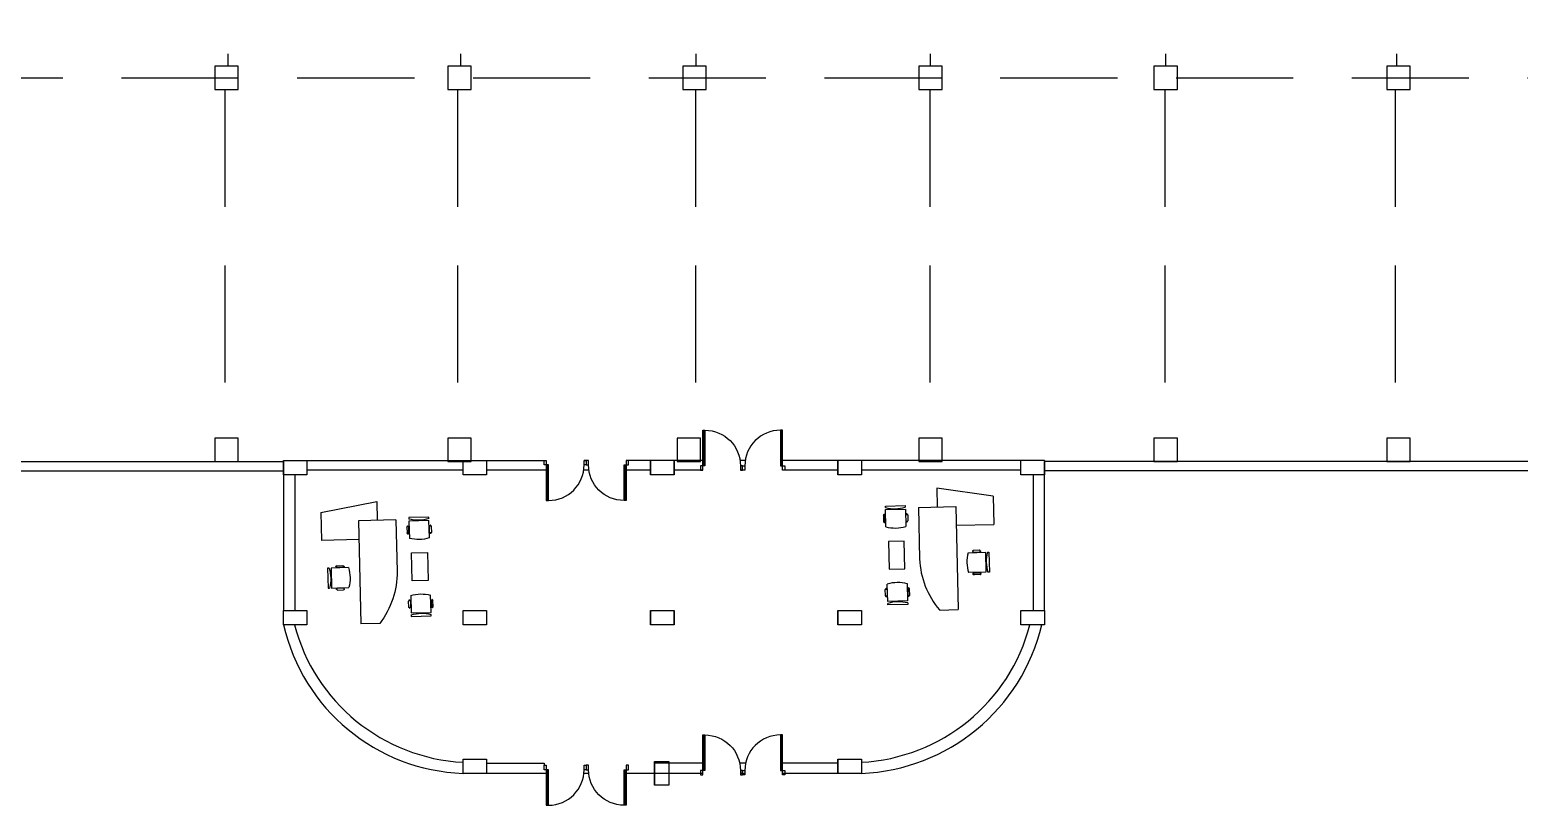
# Model space of a CAD drawing. Header units: millimetres. Extents: x -17017 to 2697, y 1903 to 18260.
# Drawn here: x -16995.62 to -16989.27, y 18214 to 18217.31 of the extents above; entities that cross this region are included whole.
import ezdxf

# ---------------------------------------------------------------- set-up
doc = ezdxf.new("R2010")
doc.units = ezdxf.units.MM
doc.linetypes.add('DASHED', pattern=[0.75, 0.5, -0.25])
for name, color, linetype in [('1', 7, 'Continuous'), ('A-Door', 150, 'Continuous'), ('A-Glaz', 92, 'Continuous'), ('door', 152, 'Continuous'), ('NT', 1, 'Continuous')]:
    doc.layers.add(name, color=color, linetype=linetype)

# ---------------------------------------------------------------- blocks, each defined once
blk = doc.blocks.new('A$C087A3AA9')
at = {"layer": 'A-Door'}
for points in [[(853, 95), (853, 853), (805, 853), (805, 95)], [(47, 95), (47, 0), (0, 0), (0, 95)], [(900, 95), (900, 0), (853, 0), (853, 95)]]:
    blk.add_lwpolyline(points, close=True, dxfattribs=at)
at = {"layer": 'A-Glaz'}
blk.add_line((829, 853), (829, 95), dxfattribs=at)
at = {"layer": 'NT'}
blk.add_arc((805, 95), 758, 90, 180, dxfattribs=at)
blk = doc.blocks.new('CHAIREXECUTIVE')
for p, q in [((0, 411), (0, 445)), ((0, 445), (426, 445)), ((0, 0), (0, 369)), ((0, 369), (426, 369)), ((162, 369), (162, 382)), ((264, 369), (264, 382)), ((426, 445), (426, 411)), ((426, 369), (426, 0)), ((-47, 244), (-47, 117)), ((-35, 257), (-35, 266)), ((-22, 257), (-35, 257)), ((-35, 104), (-22, 104)), ((-22, 104), (-35, 104)), ((-35, 104), (-35, 95)), ((-32, 269), (-25, 269)), ((-32, 92), (-25, 92)), ((-22, 266), (-22, 257)), ((-22, 95), (-22, 104)), ((-9, 117), (-9, 244)), ((435, 117), (435, 244)), ((448, 266), (448, 257)), ((448, 257), (461, 257)), ((461, 104), (448, 104)), ((448, 104), (461, 104)), ((448, 95), (448, 104)), ((457, 269), (451, 269)), ((457, 92), (451, 92)), ((461, 257), (461, 266)), ((461, 104), (461, 95)), ((473, 244), (473, 117))]:
    blk.add_line(p, q)
for centre, radius, start, end in [((213, 1165), 783, 254.2216, 285.7784), ((-35, 244), 12.7, 90, 180), ((-35, 117), 12.7, 180, 270), ((-32, 266), 3.17, 90, 180), ((-32, 95), 3.17, 180, 270), ((-25, 266), 3.17, 0, 90), ((-25, 95), 3.17, 270, 0), ((-22, 244), 12.7, 0, 90), ((-22, 117), 12.7, 270, 0), ((213, 754), 783, 254.2216, 285.7784), ((448, 244), 12.7, 90, 180), ((448, 117), 12.7, 180, 270), ((451, 266), 3.17, 90, 180), ((451, 95), 3.17, 180, 270), ((457, 266), 3.17, 0, 90), ((457, 95), 3.17, 270, 0), ((461, 244), 12.7, 0, 90), ((461, 117), 12.7, 270, 0)]:
    blk.add_arc(centre, radius, start, end)
blk = doc.blocks.new('desk')
at = {"color": 0}
for p, q in [((-89.837, 100.636), (-90.237, 100.636)), ((-90.237, 98.436), (-90.237, 100.636)), ((-89.437, 98.436), (-89.437, 99.536)), ((-91.037, 98.236), (-91.037, 98.836)), ((-90.237, 98.836), (-91.037, 98.836)), ((-91.037, 98.236), (-89.837, 98.036)), ((-89.437, 98.436), (-90.237, 98.436)), ((-89.837, 98.036), (-89.837, 98.436))]:
    blk.add_line(p, q, dxfattribs=at)
blk.add_lwpolyline([(-89.119, 99.742), (-89.119, 99.148), (-88.78, 99.148), (-88.78, 99.742)], close=True, dxfattribs=at)
blk.add_arc((-91.24, 99.503), 1.803, 1.0469, 38.9193, dxfattribs=at)
at = {"color": 0, "xscale": 0.001000000000004775, "yscale": 0.001000000000004775, "zscale": 0.001000000000004775}
blk.add_blockref('CHAIREXECUTIVE', (-89.162, 100.058), dxfattribs=at)
for p, rotation in [((-90.475, 99.428), 90), ((-88.733, 98.837), 180)]:
    blk.add_blockref('CHAIREXECUTIVE', p, dxfattribs=dict(at, rotation=rotation))

msp = doc.modelspace()

# ---------------------------------------------------------------- linework, layer by layer
at = {"layer": '1'}
for p, q in [((-16996.8633, 18215.4288), (-16994.5391, 18215.4287)), ((-16996.8233, 18215.4688), (-16994.5391, 18215.4687)), ((-16994.5395, 18215.4685), (-16994.5394, 18214.8329)), ((-16993.7733, 18215.4328), (-16994.4391, 18215.4328)), ((-16993.4084, 18215.4328), (-16993.6733, 18215.4328)), ((-16993.2363, 18215.4328), (-16993.2584, 18215.4328)), ((-16993.2379, 18215.4728), (-16993.2568, 18215.4728)), ((-16992.9725, 18215.4328), (-16993.0863, 18215.4328)), ((-16992.741, 18215.4728), (-16993.0768, 18215.4728)), ((-16992.7505, 18215.4328), (-16992.8733, 18215.4328)), ((-16992.5689, 18215.4728), (-16992.591, 18215.4728)), ((-16992.5705, 18215.4328), (-16992.5895, 18215.4328)), ((-16991.2923, 18215.4728), (-16992.4189, 18215.4728)), ((-16992.1725, 18215.4328), (-16992.4095, 18215.4328)), ((-16991.3915, 18215.4328), (-16992.0733, 18215.4328)), ((-16991.2929, 18215.4687), (-16991.2929, 18214.8329)), ((-16988.7484, 18215.4688), (-16991.2923, 18215.4687)), ((-16988.7084, 18215.4288), (-16991.2923, 18215.4287)), ((-16994.4915, 18215.4128), (-16994.4915, 18214.8329)), ((-16992.8725, 18215.4128), (-16992.9733, 18215.4128)), ((-16992.0725, 18215.4128), (-16992.1733, 18215.4128)), ((-16991.3409, 18215.4128), (-16991.3408, 18214.8329)), ((-16992.8725, 18214.7729), (-16992.9733, 18214.7729)), ((-16992.0725, 18214.7729), (-16992.1733, 18214.7729)), ((-16993.6725, 18214.1816), (-16993.4273, 18214.1816)), ((-16993.4273, 18214.1816), (-16993.4273, 18214.1732)), ((-16992.9556, 18214.1885), (-16992.8948, 18214.1885)), ((-16992.9548, 18214.1837), (-16992.741, 18214.1837)), ((-16992.5931, 18214.1837), (-16992.5669, 18214.1837)), ((-16992.4189, 18214.1837), (-16992.1725, 18214.1837)), ((-16993.4084, 18214.1385), (-16993.6725, 18214.1385)), ((-16993.237, 18214.1385), (-16993.2576, 18214.1385)), ((-16992.7505, 18214.1385), (-16993.0863, 18214.1385)), ((-16992.5705, 18214.1385), (-16992.5895, 18214.1385)), ((-16992.0725, 18214.1385), (-16992.4095, 18214.1385))]:
    msp.add_line(p, q, dxfattribs=at)
for points in [[(-16994.733, 18215.5693), (-16994.833, 18215.5693), (-16994.833, 18215.4693), (-16994.733, 18215.4693)], [(-16993.7379, 18215.5693), (-16993.8379, 18215.5693), (-16993.8379, 18215.4693), (-16993.7379, 18215.4693)], [(-16992.7601, 18215.5693), (-16992.8601, 18215.5693), (-16992.8601, 18215.4693), (-16992.7601, 18215.4693)], [(-16991.7281, 18215.5693), (-16991.8281, 18215.5693), (-16991.8281, 18215.4693), (-16991.7281, 18215.4693)], [(-16990.725, 18215.5693), (-16990.825, 18215.5693), (-16990.825, 18215.4693), (-16990.725, 18215.4693)], [(-16989.7316, 18215.5693), (-16989.8316, 18215.5693), (-16989.8316, 18215.4693), (-16989.7316, 18215.4693)], [(-16994.5391, 18214.7729), (-16994.5391, 18214.8329), (-16994.4391, 18214.8329), (-16994.4391, 18214.7729)], [(-16993.7733, 18214.7729), (-16993.7733, 18214.8329), (-16993.6733, 18214.8329), (-16993.6733, 18214.7729)], [(-16991.3923, 18214.7729), (-16991.3923, 18214.8329), (-16991.2923, 18214.8329), (-16991.2923, 18214.7729)], [(-16993.7733, 18214.1385), (-16993.7733, 18214.1985), (-16993.6733, 18214.1985), (-16993.6733, 18214.1385)]]:
    msp.add_lwpolyline(points, close=True, dxfattribs=at)
for points in [[(-16994.4391, 18215.4728), (-16994.4391, 18215.4128), (-16994.5391, 18215.4128), (-16994.5391, 18215.4728), (-16993.4179, 18215.4728)], [(-16993.6733, 18215.4728), (-16993.6733, 18215.4128), (-16993.7733, 18215.4128), (-16993.7733, 18215.4728)], [(-16992.9733, 18215.4128), (-16992.9733, 18215.4728)], [(-16992.9725, 18215.4128), (-16992.9725, 18215.4728)], [(-16992.8733, 18215.4728), (-16992.8733, 18215.4128)], [(-16992.8725, 18215.4728), (-16992.8725, 18215.4128)], [(-16992.1733, 18215.4128), (-16992.1733, 18215.4728)], [(-16992.1725, 18215.4128), (-16992.1725, 18215.4728)], [(-16992.0733, 18215.4728), (-16992.0733, 18215.4128)], [(-16992.0725, 18215.4728), (-16992.0725, 18215.4128)], [(-16991.2923, 18215.4728), (-16991.2923, 18215.4128), (-16991.3923, 18215.4128), (-16991.3923, 18215.4728)], [(-16992.9733, 18214.7729), (-16992.9733, 18214.8329), (-16992.8725, 18214.8329)], [(-16992.9725, 18214.7729), (-16992.9725, 18214.8329)], [(-16992.8733, 18214.8329), (-16992.8733, 18214.7729)], [(-16992.8725, 18214.8329), (-16992.8725, 18214.7729)], [(-16992.1733, 18214.7729), (-16992.1733, 18214.8329), (-16992.0725, 18214.8329)], [(-16992.1725, 18214.7729), (-16992.1725, 18214.8329)], [(-16992.0733, 18214.8329), (-16992.0733, 18214.7729)], [(-16992.0725, 18214.8329), (-16992.0725, 18214.7729)], [(-16992.8948, 18214.0885), (-16992.9556, 18214.0885), (-16992.9556, 18214.1885)], [(-16992.9548, 18214.0885), (-16992.9548, 18214.1885)], [(-16992.8956, 18214.1885), (-16992.8956, 18214.0885)], [(-16992.8948, 18214.1885), (-16992.8948, 18214.0885)], [(-16992.1733, 18214.1385), (-16992.1733, 18214.1985), (-16992.0725, 18214.1985)], [(-16992.1725, 18214.1385), (-16992.1725, 18214.1985)], [(-16992.0733, 18214.1985), (-16992.0733, 18214.1385)], [(-16992.0725, 18214.1985), (-16992.0725, 18214.1385)]]:
    msp.add_lwpolyline(points, dxfattribs=at)
for centre, radius, start, end in [((-16989.8364, 18216.5442), 1.087, 261.66835, 261.66844), ((-16993.7435, 18214.954), 0.816, 192.82333, 267.90738), ((-16993.7312, 18214.9717), 0.787, 194.63338, 266.93886), ((-16992.1064, 18214.9628), 0.825, 272.3044, 346.68845), ((-16992.1153, 18214.9717), 0.787, 273.06114, 345.36662)]:
    msp.add_arc(centre, radius, start, end, dxfattribs=at)
at = {"layer": 'door', "linetype": 'DASHED'}
for p, q in [((-16994.7769, 18227.7083), (-16994.7769, 18217.1558)), ((-16993.7837, 18227.7083), (-16993.7837, 18217.1558)), ((-16992.7801, 18227.7083), (-16992.7801, 18217.1558)), ((-16991.7796, 18227.7083), (-16991.7796, 18217.1558)), ((-16990.7759, 18227.7083), (-16990.7759, 18217.1558)), ((-16989.7901, 18227.7083), (-16989.7901, 18217.1558)), ((-16996.7307, 18217.1058), (-16988.8382, 18217.1058)), ((-16994.7901, 18217.0558), (-16994.7901, 18215.5693)), ((-16993.7971, 18217.0558), (-16993.7971, 18215.5693)), ((-16992.7808, 18217.0558), (-16992.7808, 18215.5693)), ((-16991.7813, 18217.0558), (-16991.7813, 18215.5693)), ((-16990.7779, 18217.0558), (-16990.7779, 18215.5693)), ((-16989.7958, 18217.0558), (-16989.7958, 18215.5693))]:
    msp.add_line(p, q, dxfattribs=at)
at = {"layer": 'door'}
for points in [[(-16994.733, 18217.1558), (-16994.833, 18217.1558), (-16994.833, 18217.0558), (-16994.733, 18217.0558)], [(-16993.7379, 18217.1558), (-16993.8379, 18217.1558), (-16993.8379, 18217.0558), (-16993.7379, 18217.0558)], [(-16992.7356, 18217.1558), (-16992.8356, 18217.1558), (-16992.8356, 18217.0558), (-16992.7356, 18217.0558)], [(-16991.7281, 18217.1558), (-16991.8281, 18217.1558), (-16991.8281, 18217.0558), (-16991.7281, 18217.0558)], [(-16990.725, 18217.1558), (-16990.825, 18217.1558), (-16990.825, 18217.0558), (-16990.725, 18217.0558)], [(-16989.7316, 18217.1558), (-16989.8316, 18217.1558), (-16989.8316, 18217.0558), (-16989.7316, 18217.0558)]]:
    msp.add_lwpolyline(points, close=True, dxfattribs=at)

# ---------------------------------------------------------------- block references
at = {"yscale": 0.2, "zscale": 0.2}
for p, xscale, rotation in [((-17010.1714, 18234.5387), 0.2, 181.3350342236485), ((-16976.6664, 18235.345), -0.2, 181.4220999760471)]:
    msp.add_blockref('desk', p, dxfattribs=dict(at, xscale=xscale, rotation=rotation))
at = {"layer": '1', "color": 0, "yscale": 0.0002, "zscale": 0.0002}
for p, xscale in [((-16992.58, 18215.432), -0.0002), ((-16992.58, 18215.432), 0.0002), ((-16992.58, 18214.1318), -0.0002), ((-16992.58, 18214.1318), 0.0002)]:
    msp.add_blockref('A$C087A3AA9', p, dxfattribs=dict(at, xscale=xscale))
at = {"layer": '1', "color": 0, "yscale": 0.0002, "zscale": 0.0002, "rotation": 180}
for p, xscale in [((-16993.2473, 18215.4735), 0.0002), ((-16993.2473, 18215.4735), -0.0002), ((-16993.2473, 18214.1732), 0.0002), ((-16993.2473, 18214.1732), -0.0002)]:
    msp.add_blockref('A$C087A3AA9', p, dxfattribs=dict(at, xscale=xscale))

doc.saveas('drawing.dxf')
